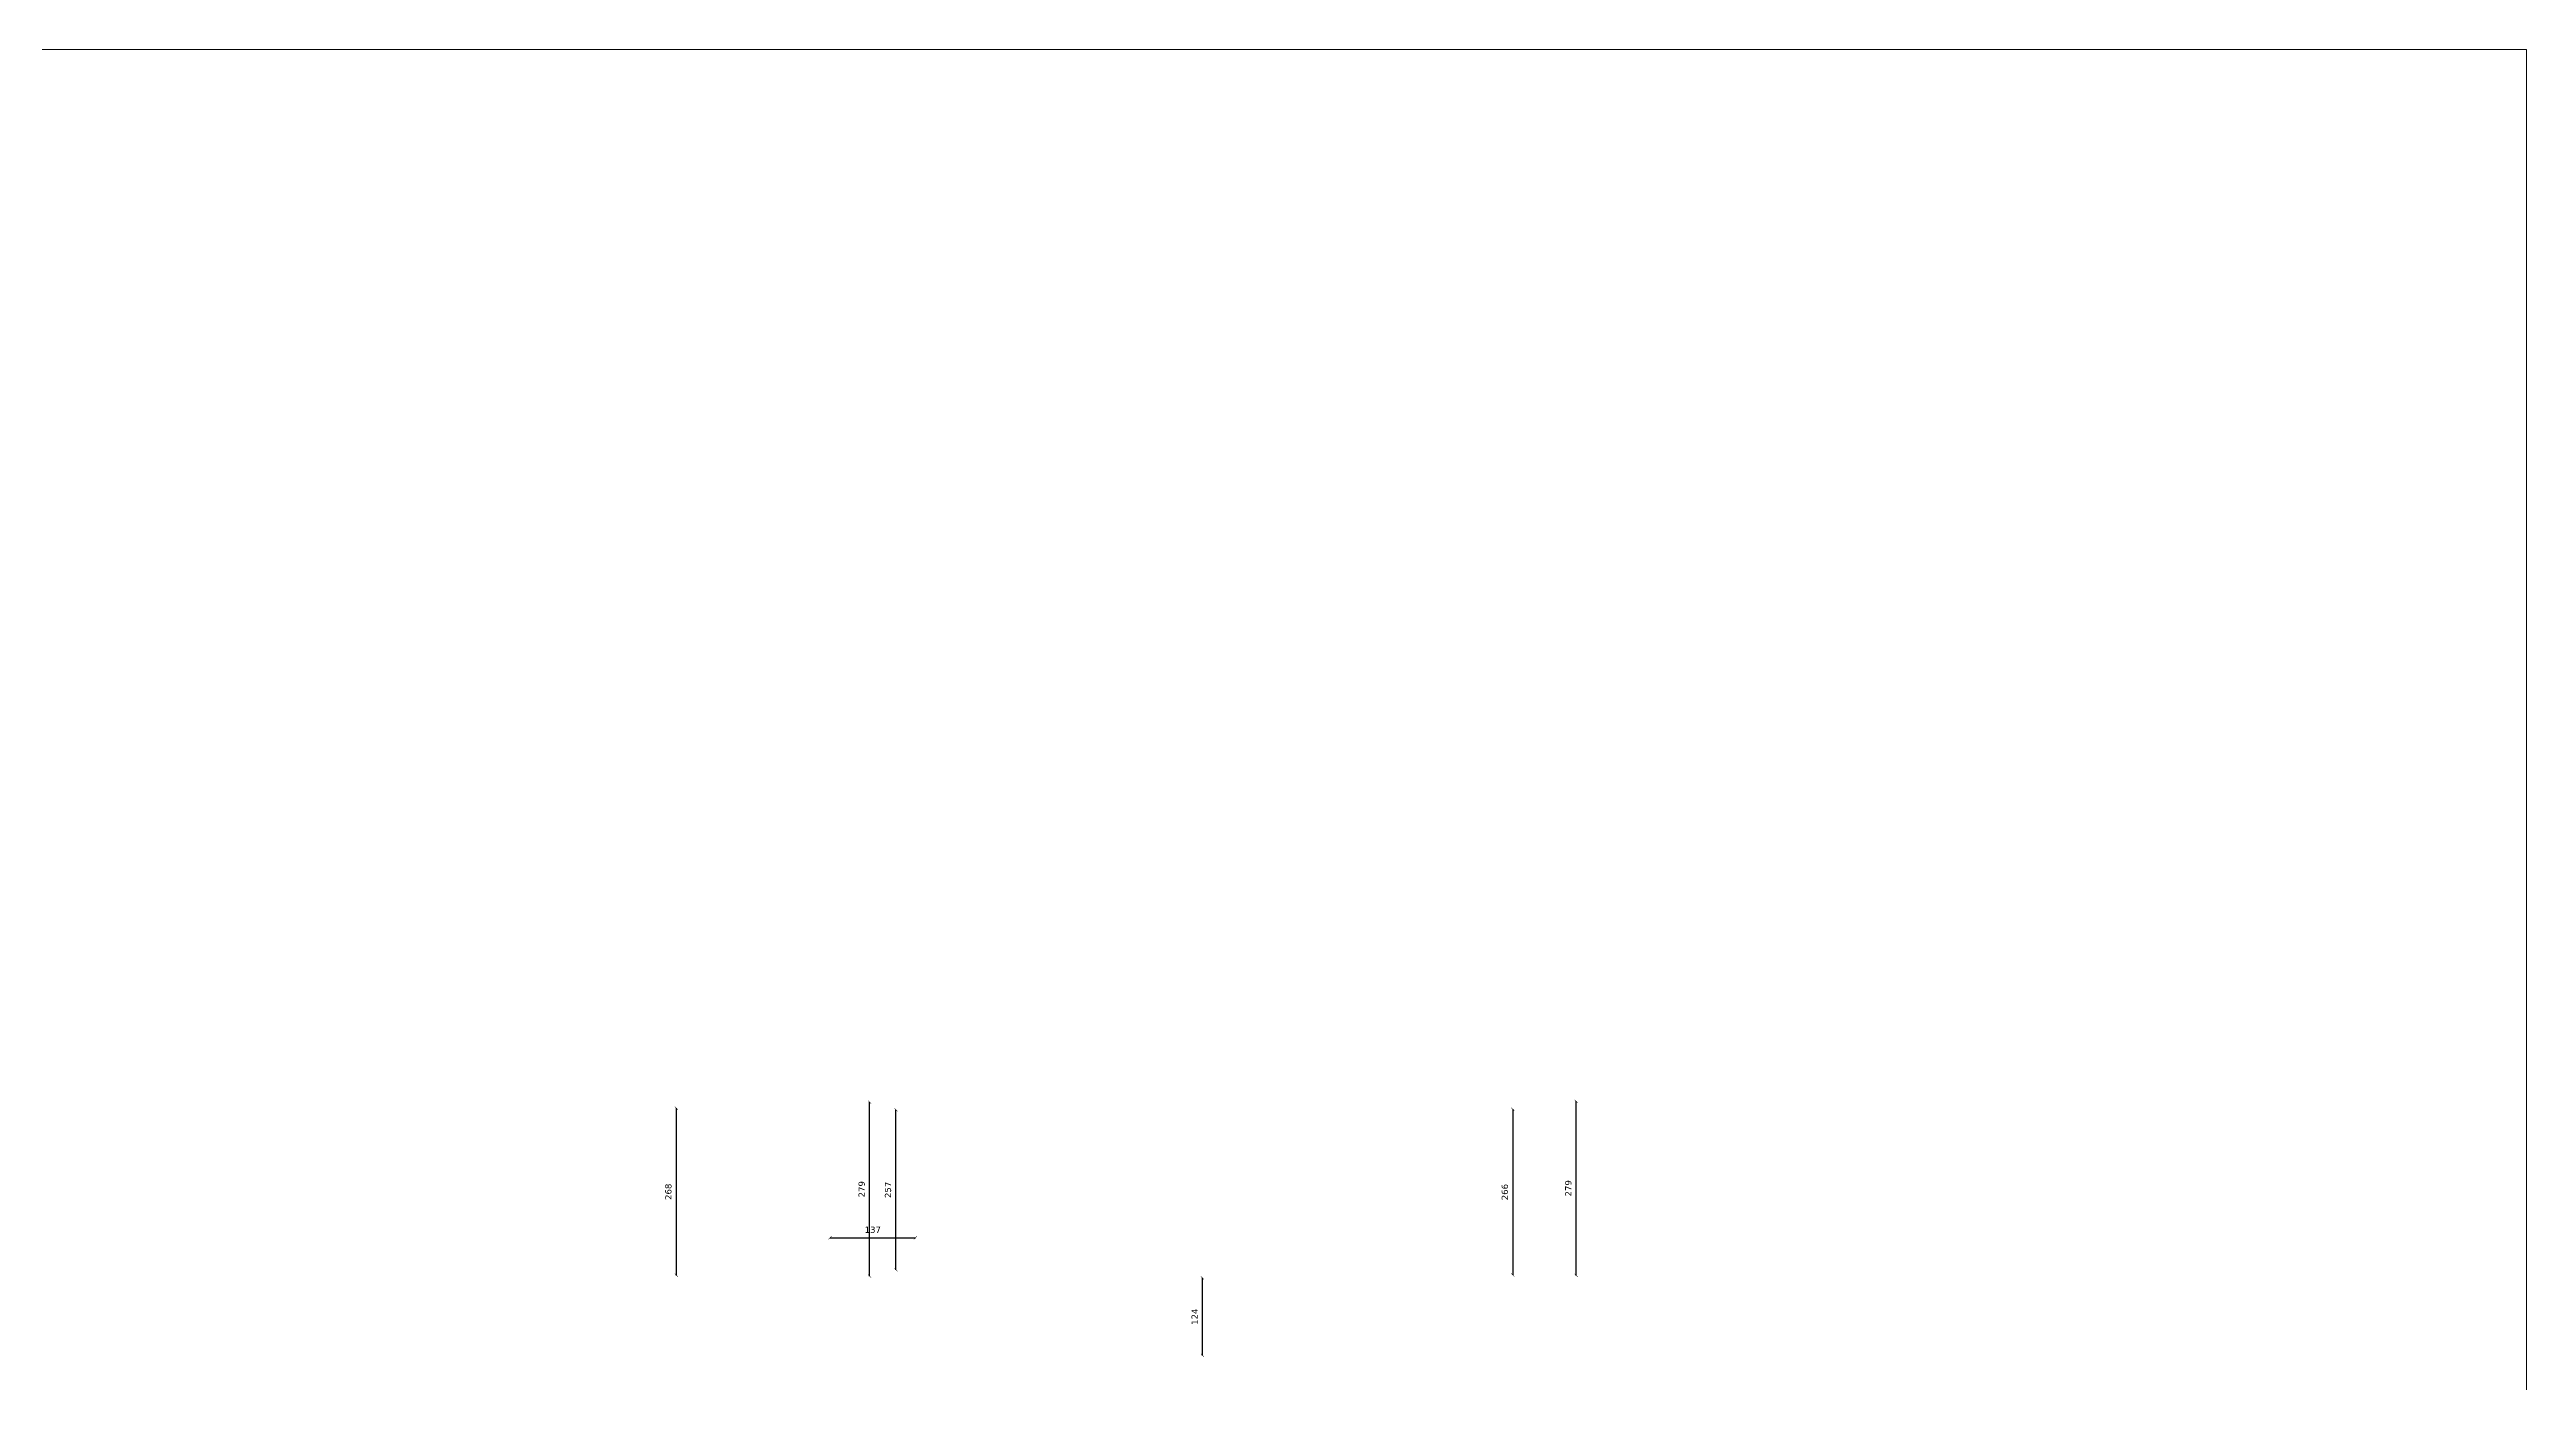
# Model space of a CAD drawing. Header units: millimetres. Extents: x 28391 to 58313, y 14660 to 18979.
# Drawn here: x 54334 to 58313, y 16840 to 18979 of the extents above; entities that cross this region are included whole.
import ezdxf

# ---------------------------------------------------------------- set-up
doc = ezdxf.new("R2010")
doc.units = ezdxf.units.MM
doc.header["$LTSCALE"] = 0.5
doc.layers.add('CAMPITURA', color=166, linetype='Continuous', lineweight=9)
doc.styles.add('verdana', font='verdana.ttf')
doc.dimstyles.new('50 cm', dxfattribs={"dimscale": 0.5, "dimtxt": 20, "dimasz": 10, "dimexe": 10, "dimexo": 10, "dimgap": 15, "dimtad": 1, "dimdec": 0, "dimtxsty": 'verdana', "dimblk": 'ARCHTICK', "dimcen": 10, "dimse1": 1, "dimse2": 1, "dimadec": 0, "dimazin": 0, "dimtfac": 1, "dimtdec": 0, "dimtmove": 1, "dimatfit": 2, "dimfxl": 1, "dimarcsym": 1})
picture_1 = doc.add_image_def('image3.jpg', size_in_pixel=(1500, 1000))

# ---------------------------------------------------------------- blocks, each defined once
blk = doc.blocks.new('_ArchTick')
at = {"color": 0, "linetype": 'ByBlock', "const_width": 0.15}
blk.add_lwpolyline([(-0.5, -0.5), (0.5, 0.5)], dxfattribs=at)
blk = doc.blocks.new('*D112')
at = {"layer": 'CAMPITURA', "color": 0, "lineweight": -2, "transparency": 16777216}
blk.add_line((56186.2, 16883), (56186.2, 17007.3), dxfattribs=at)
at = {"layer": 'DEFPOINTS', "color": 0, "transparency": 16777216}
for p in [(56175.1, 17007.3), (56186.2, 17007.3), (56175.1, 16883)]:
    blk.add_point(p, dxfattribs=at)
at = {"layer": 'CAMPITURA', "color": 0, "lineweight": -2, "transparency": 16777216, "xscale": 5, "yscale": 5, "zscale": 5}
for p, rotation in [((56186.2, 17007.3), 90), ((56186.2, 16883), 270)]:
    blk.add_blockref('_ArchTick', p, dxfattribs=dict(at, rotation=rotation))
at = {"layer": 'CAMPITURA', "color": 0, "transparency": 16777216, "insert": (56173.6, 16945.1), "char_height": 10, "attachment_point": 5, "rotation": 90, "style": 'verdana'}
blk.add_mtext('124', dxfattribs=at)
blk = doc.blocks.new('*D113')
at = {"layer": 'CAMPITURA', "color": 0, "lineweight": -2, "transparency": 16777216}
blk.add_line((56786.6, 17011.5), (56786.6, 17290.9), dxfattribs=at)
at = {"layer": 'DEFPOINTS', "color": 0, "transparency": 16777216}
for p in [(56755.7, 17290.9), (56786.6, 17290.9), (56755.7, 17011.5)]:
    blk.add_point(p, dxfattribs=at)
at = {"layer": 'CAMPITURA', "color": 0, "lineweight": -2, "transparency": 16777216, "xscale": 5, "yscale": 5, "zscale": 5}
for p, rotation in [((56786.6, 17290.9), 90), ((56786.6, 17011.5), 270)]:
    blk.add_blockref('_ArchTick', p, dxfattribs=dict(at, rotation=rotation))
at = {"layer": 'CAMPITURA', "color": 0, "transparency": 16777216, "insert": (56773.9, 17151.2), "char_height": 10, "attachment_point": 5, "rotation": 90, "style": 'verdana'}
blk.add_mtext('279', dxfattribs=at)
blk = doc.blocks.new('*D114')
at = {"layer": 'CAMPITURA', "color": 0, "lineweight": -2, "transparency": 16777216}
blk.add_line((55341.1, 17011.5), (55341.1, 17279.6), dxfattribs=at)
at = {"layer": 'DEFPOINTS', "color": 0, "transparency": 16777216}
for p in [(55330.9, 17279.6), (55341.1, 17279.6), (55330.9, 17011.5)]:
    blk.add_point(p, dxfattribs=at)
at = {"layer": 'CAMPITURA', "color": 0, "lineweight": -2, "transparency": 16777216, "xscale": 5, "yscale": 5, "zscale": 5}
for p, rotation in [((55341.1, 17279.6), 90), ((55341.1, 17011.5), 270)]:
    blk.add_blockref('_ArchTick', p, dxfattribs=dict(at, rotation=rotation))
at = {"layer": 'CAMPITURA', "color": 0, "transparency": 16777216, "insert": (55328.3, 17145.6), "char_height": 10, "attachment_point": 5, "rotation": 90, "style": 'verdana'}
blk.add_mtext('268', dxfattribs=at)
blk = doc.blocks.new('*D115')
at = {"layer": 'CAMPITURA', "color": 0, "lineweight": -2, "transparency": 16777216}
blk.add_line((56684.6, 17278.1), (56684.6, 17012.1), dxfattribs=at)
at = {"layer": 'DEFPOINTS', "color": 0, "transparency": 16777216}
for p in [(56675.6, 17278.1), (56675.6, 17012.1), (56684.6, 17012.1)]:
    blk.add_point(p, dxfattribs=at)
at = {"layer": 'CAMPITURA', "color": 0, "lineweight": -2, "transparency": 16777216, "xscale": 5, "yscale": 5, "zscale": 5}
for p, rotation in [((56684.6, 17278.1), 90), ((56684.6, 17012.1), 270)]:
    blk.add_blockref('_ArchTick', p, dxfattribs=dict(at, rotation=rotation))
at = {"layer": 'CAMPITURA', "color": 0, "transparency": 16777216, "insert": (56671.9, 17145.1), "char_height": 10, "attachment_point": 5, "rotation": 90, "style": 'verdana'}
blk.add_mtext('266', dxfattribs=at)
blk = doc.blocks.new('*D116')
at = {"layer": 'CAMPITURA', "color": 0, "lineweight": -2, "transparency": 16777216}
blk.add_line((55651.5, 17010.1), (55651.5, 17289.4), dxfattribs=at)
at = {"layer": 'DEFPOINTS', "color": 0, "transparency": 16777216}
for p in [(55651.5, 17289.4), (55673.8, 17289.4), (55673.8, 17010.1)]:
    blk.add_point(p, dxfattribs=at)
at = {"layer": 'CAMPITURA', "color": 0, "lineweight": -2, "transparency": 16777216, "xscale": 5, "yscale": 5, "zscale": 5}
for p, rotation in [((55651.5, 17289.4), 90), ((55651.5, 17010.1), 270)]:
    blk.add_blockref('_ArchTick', p, dxfattribs=dict(at, rotation=rotation))
at = {"layer": 'CAMPITURA', "color": 0, "transparency": 16777216, "insert": (55638.8, 17149.7), "char_height": 10, "attachment_point": 5, "rotation": 90, "style": 'verdana'}
blk.add_mtext('279', dxfattribs=at)
blk = doc.blocks.new('*D117')
at = {"layer": 'CAMPITURA', "color": 0, "lineweight": -2, "transparency": 16777216}
blk.add_line((55693.8, 17020.3), (55693.8, 17277), dxfattribs=at)
at = {"layer": 'DEFPOINTS', "color": 0, "transparency": 16777216}
for p in [(55692, 17277), (55693.8, 17277), (55692, 17020.3)]:
    blk.add_point(p, dxfattribs=at)
at = {"layer": 'CAMPITURA', "color": 0, "lineweight": -2, "transparency": 16777216, "xscale": 5, "yscale": 5, "zscale": 5}
for p, rotation in [((55693.8, 17277), 90), ((55693.8, 17020.3), 270)]:
    blk.add_blockref('_ArchTick', p, dxfattribs=dict(at, rotation=rotation))
at = {"layer": 'CAMPITURA', "color": 0, "transparency": 16777216, "insert": (55681.1, 17148.7), "char_height": 10, "attachment_point": 5, "rotation": 90, "style": 'verdana'}
blk.add_mtext('257', dxfattribs=at)
blk = doc.blocks.new('*D118')
at = {"layer": 'CAMPITURA', "color": 0, "lineweight": -2, "transparency": 16777216}
blk.add_line((55588.1, 17071.9), (55725.1, 17071.9), dxfattribs=at)
at = {"layer": 'DEFPOINTS', "color": 0, "transparency": 16777216}
for p in [(55725.1, 17071.9), (55588.1, 17051.3), (55725.1, 17051.3)]:
    blk.add_point(p, dxfattribs=at)
at = {"layer": 'CAMPITURA', "color": 0, "lineweight": -2, "transparency": 16777216, "xscale": 5, "yscale": 5, "zscale": 5, "rotation": 180}
blk.add_blockref('_ArchTick', (55588.1, 17071.9), dxfattribs=at)
at = {"layer": 'CAMPITURA', "color": 0, "lineweight": -2, "transparency": 16777216, "xscale": 5, "yscale": 5, "zscale": 5}
blk.add_blockref('_ArchTick', (55725.1, 17071.9), dxfattribs=at)
at = {"layer": 'CAMPITURA', "color": 0, "transparency": 16777216, "insert": (55656.6, 17084.6), "char_height": 10, "attachment_point": 5, "style": 'verdana'}
blk.add_mtext('137', dxfattribs=at)

msp = doc.modelspace()

# ---------------------------------------------------------------- dimensions: what is measured, and where the dimension line sits
at = {"layer": 'CAMPITURA'}
for base, p1, p2, picture, middle in [((55341.1, 17279.6), (55330.9, 17011.5), (55330.9, 17279.6), '*D114', (55328.3, 17145.6)), ((55651.5, 17289.4), (55673.8, 17010.1), (55673.8, 17289.4), '*D116', (55638.8, 17149.7)), ((55693.8, 17277), (55692, 17020.3), (55692, 17277), '*D117', (55681.1, 17148.7)), ((56684.6, 17012.1), (56675.6, 17278.1), (56675.6, 17012.1), '*D115', (56671.9, 17145.1)), ((56786.6, 17290.9), (56755.7, 17011.5), (56755.7, 17290.9), '*D113', (56773.9, 17151.2)), ((56186.2, 17007.3), (56175.1, 16883), (56175.1, 17007.3), '*D112', (56173.6, 16945.1))]:
    dim = msp.add_linear_dim(base=base, p1=p1, p2=p2, angle=90, dimstyle='50 cm', dxfattribs=at)
    dim.commit()
    dim.dimension.update_dxf_attribs({"geometry": picture, "text_midpoint": middle})
dim = msp.add_linear_dim(base=(55725.1, 17071.9), p1=(55588.1, 17051.3), p2=(55725.1, 17051.3), dimstyle='50 cm', dxfattribs=at)
dim.commit()
dim.dimension.update_dxf_attribs({"geometry": '*D118', "text_midpoint": (55656.6, 17084.6)})

# ---------------------------------------------------------------- pictures from other files: only their frames are drawn
image = msp.add_image(picture_1, insert=(52226.2, 14921.2), size_in_units=(6086.8, 4057.8), dxfattribs=at)
image.dxf.flags = 7

doc.saveas('drawing.dxf')
